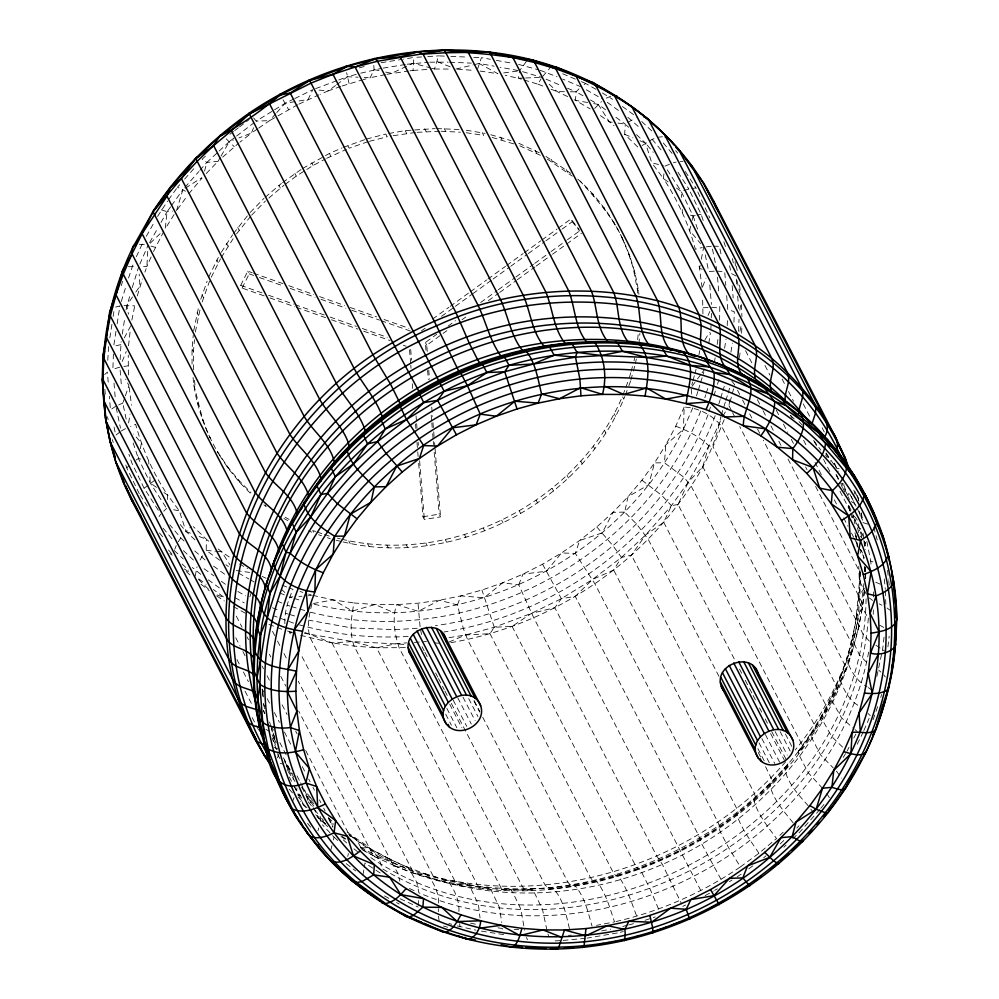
<?xml version="1.0" encoding="UTF-8"?>
<svg xmlns="http://www.w3.org/2000/svg" width="999" height="999" viewBox="0 0 999 999"><rect width="100%" height="100%" fill="white"/><g stroke="black" fill="none" stroke-linecap="round" stroke-linejoin="round"><path stroke-width="0.75" stroke-dasharray="5 3.75" d="M438.336 911.662L438.374 908.778M438.449 903.009C439.073 892.631 433.666 883.016 427.797 874.874L424.787 873.588L417.682 874.6L394.343 865.746L391.933 862.711L298.264 681.218M219.755 560.264L206.219 550.387L206.393 539.26L193.319 526.635M409.965 70.842L413.037 70.43L413.836 57.443L403.434 59.128M128.384 374.987L128.259 355.07M702.934 313.923L702.597 297.09M394.343 865.746C565.921 939.634 782.879 843.656 845.878 668.393L844.767 664.797L721.778 426.511C712.936 415.284 698.438 407.629 684.165 407.093L683.453 429.258C618.93 562.512 457.567 639.984 313.436 604.02M107.78 360.327L108.654 345.517M113.411 353.921L112.875 369.268L119.892 367.132M120.142 359.652L121.129 341.67M710.863 329.832L711.013 325.349M711.276 317.869L711.438 313.386M719.617 320.254L719.792 304.895M727.222 325.637L727.422 319.755M733.94 322.215L734.302 311.75L727.771 309.465L726.548 294.38M738.611 331.306L739.023 319.23M741.608 333.241L741.907 325.674M859.864 570.054C860.551 600.274 855.381 630.394 846.765 659.303C850.199 670.391 856.58 681.106 867.095 686.763M864.597 571.54L864.784 566.995M865.146 571.715L865.334 567.22M865.534 578.421L865.783 572.377M866.083 598.776C862.849 832.829 563.573 988.411 369.992 857.067M873.213 614.373L873.388 610.002M311.938 603.758C309.24 614.86 306.356 627.047 310.389 638.186L433.379 876.473L435.664 879.47L438.499 880.693C454.682 877.996 470.654 887.237 487.075 887.112C508.778 889.347 530.631 889.485 552.36 887.649C596.803 883.428 640.284 870.529 680.019 850.236C754.557 811.912 814.784 746.265 845.878 668.393M320.392 821.215L320.592 817.207L314.885 810.089M418.219 905.618L418.519 899.924M147.74 251.336L146.89 266.508L144.917 272.09M637.737 146.965L624.662 134.341L625.312 124.138L612.999 115.16M451.348 703.446L545.029 884.939L548.888 889.06C640.371 880.581 727.759 835.614 787.836 766.108L787.137 761.688M579.033 88.824L576.111 91.846L575.474 100.362L590.209 108.891M822.639 788.486L808.129 772.602L798.213 753.371L798.488 751.023L811.013 733.179L814.909 730.182L815.296 727.672L814.098 724.238L691.096 485.951L684.003 477.36L664.435 462.799L665.846 444.842L675.736 426.223L684.165 407.093M167.333 499.537L167.695 495.129C153.272 473.464 142.457 449.513 135.689 424.375L130.482 426.373M192.058 364.098L192.02 349.026L193.257 335.389M193.456 369.83L193.419 351.735L194.518 339.623M637.662 339.722L638.211 333.666M638.923 343.956L639.884 333.354M301.835 798.139L296.678 790.534L296.915 787.999M288.898 587.812L292.982 589.398C287.999 600.524 284.016 612.699 284.94 625.037M195.167 576.248L197.028 566.795M128.534 345.841L130.419 328.896M170.592 206.843L167.095 211.726L165.21 228.759L174.076 214.598M729.707 399.625L729.008 405.781L726.685 409.69M287.175 770.791L287.462 768.331L284.415 759.977M739.485 357.517L740.009 352.959M863.885 583.666C857.417 644.58 834.802 704.145 798.213 753.371M864.147 591.196C861.737 618.681 855.044 645.654 845.241 671.415L840.509 676.036L832.08 695.579L822.239 714.66L811.013 733.179L810.639 735.689L820.554 754.907L833.366 768.044M864.597 590.521L862.836 605.656L858.004 630.144L852.921 635.913L846.765 659.303M868.343 618.069C851.86 840.783 572.589 984.577 381.793 868.418C378.958 849.475 360.889 842.806 347.627 832.429M884.065 637.15L882.666 649.15L876.623 677.522M887.936 646.865L889.16 636.276M663.935 173.863L663.348 178.471C677.772 200.137 688.598 224.088 695.366 249.226L702.272 247.515M739.822 310.314L740.671 304.458M109.84 337.887L111.963 324.151M113.137 316.521L114.086 310.427M115.984 331.306L113.674 346.241L120.667 344.692L123.289 345.08M117.133 323.851L119.905 305.931L114.548 307.367M122.303 334.116L124.863 317.495M126.036 309.94L130.419 293.519M708.766 343.431L710.401 332.854M714.635 360.864L715.097 357.867M717.17 344.43L718.094 338.461M724.6 348.239L726.023 339.086M730.931 352.11L732.317 343.144M128.609 422.927L130.057 414.073M852.622 517.782L853.121 514.822L854.894 523.888M362.974 874.912L363.986 868.968M364.235 867.482L364.997 863.024L374.75 869.43M193.669 330.844L198.676 306.73M195.342 332.043L200.075 309.44M262.65 696.303L262.637 688.885M634.04 360.889L634.602 357.867M635.439 363.599L636.276 359.066M856.193 538.736L856.717 535.901M692.831 407.767L683.453 429.258L665.846 444.842L654.557 462.874L641.945 480.182L628.046 496.703L612.974 512.325L596.79 526.96L579.595 540.534L561.488 552.971L542.557 564.198L522.927 574.163L502.684 582.792L481.955 590.034L460.864 595.879L439.51 600.262L418.019 603.184L396.516 604.607L375.124 604.532L353.958 602.959C351.323 617.045 349.126 632.292 354.121 646.091L477.11 884.377L479.27 887.349L481.743 888.511L487.075 887.112L489.535 888.273L491.708 891.245L499.463 907.504L501.723 922.539M131.856 320.105L135.352 302.997M698.925 354.932L699.75 350.649M700.137 265.359L699.55 268.394L702.135 287.949M701.31 259.29L703.646 247.165M352.522 837.287C369.88 849.6 388.836 859.315 408.379 867.631L416.77 882.254L418.893 892.819C601.036 969.754 834.889 844.754 869.142 649.362M165.784 507.08L150.3 483.079L138.374 458.491L139.211 454.283M140.322 448.676L141.433 443.057L133.691 434.09M860.039 574.725L856.056 619.093L852.172 639.273L859.227 654.595L866.62 662.449M347.752 856.43L348.364 853.533M739.909 331.468L741.47 324.076M431.68 68.232L434.528 69.006L438.586 55.882L444.705 56.131M718.943 676.348L648.151 539.198L636.588 524.075L624.662 512.1L628.046 496.703L648.688 484.777L654.557 462.874L664.435 462.799M690.684 226.186L689.622 230.544L700.649 243.606M692.095 220.392L693.156 216.034L681.231 191.458L665.734 167.445M450.886 642.657C517.694 631.118 580.781 600.087 631.43 555.132C654.108 534.652 674.25 511.438 691.096 485.951C705.631 464.947 716.071 441.908 720.779 416.795M330.894 849.762L331.943 845.554M333.354 839.934L334.053 837.125L322.427 824.799M204.545 171.116L206.855 162.425L218.069 152.035M847.851 662.949C857.005 632.479 861.662 600.499 859.764 568.681M880.743 697.464L881.555 694.467M137.275 295.929L142.432 279.058M691.857 384.752L692.632 381.918M693.006 380.507L694.555 374.85M694.929 373.426L696.091 369.193M200.762 299.25L207.118 281.206M202.16 301.96L209.54 281.206M477.497 69.206L481.443 57.68L490.347 59.278M630.706 372.852L629.033 378.846L630.431 381.556L627.884 388.336M631.118 371.366L632.792 365.372M630.856 380.057L632.941 372.577M633.354 371.079L635.027 365.097M546.965 930.331L542.457 909.302L534.565 893.044L532.529 890.072L530.444 888.935L526.348 890.384L524.263 889.235L522.227 886.275L399.238 647.976C394.568 634.303 392.07 618.593 396.516 604.607L418.331 611.301L439.51 600.262L457.43 604.944L463.424 628.821L467.52 639.472L590.509 877.759L593.856 881.967L596.091 880.756C605.744 892.282 609.802 907.854 614.485 921.915L596.54 925.349M317.944 830.693L318.743 827.984M449.026 637.662L465.559 634.977L494.268 627.272L531.555 613.324L561.376 598.663L592.494 579.507L621.44 557.417L645.566 535.039L671.428 505.631L688.373 481.98L702.772 466.695L708.84 445.866L722.04 417.52M176.486 210.739L182.842 189.76L177.472 187.263L180.557 183.766M121.266 285.664L122.615 281.331M121.266 301.523L126.261 285.364M128.534 278.022L133.379 263.524M132.255 287.562L138.686 266.758M696.515 395.879L697.889 391.421M698.351 389.935L700.199 383.991M700.649 382.505L703.87 372.103M704.844 397.739L705.756 394.805M706.206 393.331L708.016 387.462M708.953 411.8L710.751 406.006M713.885 395.879L715.671 390.097M717.469 384.303L719.705 377.073M715.172 415.771C672.09 529.345 563.473 613.461 444.08 631.967M718.818 404.008L720.179 399.588M720.641 398.126L722.452 392.232M722.914 390.771L724.275 386.351M721.241 415.309L725.374 401.948M725.836 400.462L727.672 394.518M728.134 393.032L729.969 387.088M249.875 596.79L251.523 591.695M615.958 921.54C660.389 911.3 702.734 892.532 740.409 866.882L728.883 848.151L720.429 832.08L718.531 827.247L719.792 826.935L717.881 822.102L594.892 583.803L575.349 553.409L579.595 540.534L602.247 532.892L612.974 512.325L624.662 512.1M124.85 397.29L122.827 403.097L126.611 421.291M125.362 395.829L128.908 385.664L125.687 379.046M724.188 419.605L713.011 446.853L836.001 685.139L837.15 688.673L836.575 691.52L832.08 695.579L831.518 698.426L832.654 701.96L841.433 717.644L853.77 728.671M873.101 719.692L877.921 705.881M292.445 801.835L294.031 797.602M622.914 395.117L625.461 388.336M625.973 386.975L628.521 380.194M343.119 541.933C455.532 568.593 581.356 503.459 624.825 396.466M625.337 395.117L627.372 389.685M457.43 604.944L460.864 595.879L484.103 597.789L502.684 582.792L518.743 584.84L533.741 617.744L656.743 856.043L662.349 864.322L681.655 903.995M518.743 584.84L522.927 574.163L546.453 571.203L561.488 552.971L575.349 553.409M253.546 127.76L251.448 133.067L239.985 142.12M702.684 286.563L705.968 278.309M122.19 361.451L126.236 351.523M174.738 549.3L176.224 545.616M844.767 664.797C832.529 695.366 816.071 724.325 795.316 749.912M863.286 731.892L856.78 745.179M863.873 730.544L869.118 718.368M136.388 256.631L143.307 241.583M139.86 264.073L148.077 245.267M700.749 410.964C642.394 561.113 466.083 651.86 309.94 612.05M708.066 414.697C663.636 527.085 554.695 609.502 435.452 625.611M151.111 256.943L146.89 266.508L141.421 266.671M153.509 251.486L163.799 231.418M707.991 315.547L709.814 311.476M798.488 751.023L802.022 748.538L802.297 746.178L801.048 742.806L678.059 504.507L688.373 481.98L708.84 445.866L713.011 446.853M277.347 757.816L278.534 755.244L272.165 738.011M448.976 642.045L465.559 634.977L489.972 633.666L494.268 627.272L512.087 626.41L531.555 613.324L554.832 607.729L561.376 598.663L575.249 596.391L592.494 579.507L613.648 570.029L621.44 557.417L631.43 555.132L645.566 535.039L663.723 522.29L671.428 505.631L678.059 504.507M208.641 277.135L218.344 257.405M211.301 277.198L220.492 258.841M341.72 539.223C453.246 565.659 577.697 501.823 622.402 396.466L623.801 399.188M373.813 65.372L374.101 69.58L370.192 77.722L363.161 79.67M264.098 295.866L242.133 288.074L240.734 285.364L247.789 271.154L252.185 272.715M242.133 288.074L249.188 273.863L247.789 271.154M848.963 493.181L847.726 495.616L842.956 482.704M200.037 560.064L203.047 554.994M847.077 751.098L849.1 747.177M853.82 738.011L855.843 734.09M124.276 337.949L130.757 325.811M523.926 79.945L538.061 84.203L541.071 78.771M146.304 236.288L154.558 221.728M157.567 216.433L167.595 201.049M149.6 242.595L157.967 227.822M161.001 222.465L167.095 211.726L172.465 211.164M206.231 173.551L218.082 161.276L220.317 157.355M221.066 156.044L229.283 141.633L235.389 136.975M221.328 252.297L232.567 234.815M221.241 257.567L233.117 238.749M704.819 340.097L709.352 332.405M722.814 416.221L725.911 411.001M859.215 530.769L860.701 528.296M843.231 757.442L845.529 753.633M178.334 541.783L180.757 537.887L169.793 524.837M860.039 553.321L861.55 551.011M132.517 296.928L126.736 305.407L128.459 314.148M135.827 292.083L139.96 286.026L139.186 274.176M233.429 233.591L247.34 215.909M236.551 233.866L250.662 216.308M168.494 199.788L176.573 188.524M171.466 205.619L182.842 189.76L189.111 193.419L202.01 178.084M177.397 209.503L187.312 195.891M525.636 77.972L541.833 77.41L549.737 68.332M692.007 386.351L696.565 380.194M697.477 378.971L701.136 374.051M702.047 372.814L704.794 369.131M159.028 516.558L160.814 514.16M864.497 588.186L859.227 595.117L858.416 598.838L859.477 602.684L867.619 617.12M819.829 809.552L799.475 832.379L791.67 839.822M820.778 808.366L824.612 803.633M184.665 179.083L195.954 166.234M184.84 187.475L198.851 171.541M199.85 170.392L206.855 162.425L218.082 161.276M594.667 108.429L601.498 101.561M275.774 113.711L269.568 120.629L258.691 128.097M276.798 112.55L285.077 103.322L293.394 99.238M526.423 61.376L519.592 70.779L518.281 78.234L522.514 79.508M785.676 761.713C700.761 859.889 560.127 908.615 433.379 876.473M787.986 763.91C717.569 845.504 609.54 893.468 501.648 889.048L376.561 647.789L352.535 641.57L304.433 633.304M796.865 828.034L798.938 825.786M250.225 212.437L263.998 198.339M251.623 215.147L265.397 201.049M163.711 511.251L166.608 508.354M150.212 243.207L163.062 230.819M139.261 493.643L126.761 467.869L129.808 464.96M195.005 539.885L186.039 531.48L191.196 526.56M779.844 835.389L783.154 832.229M780.194 843.918L784.64 839.684M783.865 847.264L786.101 845.129M205.407 156.181L202.123 159.228L206.855 162.425M219.193 150.986L229.283 141.633L233.441 140.022M104.658 374.575L107.38 372.09L108.242 382.642M222.702 157.093L238.836 143.019M265.147 197.327L281.368 183.454M268.831 198.039L283.991 185.252M740.409 866.882L758.953 853.258L776.535 838.536C767.794 826.56 757.492 814.222 753.658 799.675L755.918 798.588L754.42 793.431L631.43 555.132M763.636 857.791L766.008 855.806M158.304 510.264L144.093 488.224L155.095 480.044M120.017 431.893L115.747 435.227L113.886 426.261M229.92 134.228L233.516 131.493M234.728 130.569L238.324 127.822M239.523 126.91L249.113 119.593M236.613 136.039L253.734 122.989M282.592 182.542L301.361 169.293M285.227 184.34L296.266 176.099L313.149 165.447L325.374 158.991M642.157 145.542L652.172 139.348L655.918 138.037M335.514 85.539L328.371 90.822L320.267 94.268M336.7 84.665L347.427 76.748L359.278 73.564M748.738 868.855L753.733 865.184M432.579 319.081L448.926 307.255M450.187 306.356L469.043 292.707M470.304 291.795L486.65 279.97M487.912 279.058L505.519 266.321M506.768 265.409L523.114 253.584M524.375 252.672L540.721 240.846M541.982 239.947L557.067 229.021M558.329 228.122L570.904 219.018L579.12 229.458M421.403 330.894L425.174 328.172M441.521 316.346L454.095 307.242M455.357 306.331L471.703 294.505M472.964 293.594L491.82 279.957M493.081 279.046L509.428 267.22M510.689 266.308L527.035 254.483M528.296 253.571L544.642 241.746M545.891 240.834L560.988 229.92M562.237 229.008L572.302 221.728L570.904 219.018M425.986 350.237L425.362 342.507L436.688 334.315M448.002 326.136L455.544 320.679M480.694 302.485L497.04 290.659M498.301 289.747L514.647 277.922M515.909 277.01L533.503 264.273M534.765 263.361L549.85 252.447M551.111 251.536L566.196 240.622M567.457 239.71L580.032 230.619M427.26 351.411L426.76 345.217L441.858 334.303M443.106 333.391L446.89 330.669M461.975 319.742L465.746 317.02M488.386 300.649L498.439 293.369M499.7 292.457L516.046 280.632M517.307 279.72L534.902 266.983M536.163 266.071L551.248 255.157M552.509 254.245L581.43 233.329M595.991 89.323L585.689 83.479L580.993 86.813L562.699 79.108M136.201 460.002L138.374 458.491L141.334 459.253M257.492 128.921L251.448 133.067L238.986 137.887M627.772 122.465L634.939 118.382M115.896 406.168L110.452 409.802L109.341 396.216M729.395 881.717L732.005 880.044M737.225 876.697L741.146 874.187M185.364 188.149L201.736 177.71M787.836 766.108L784.702 768.106C787.025 782.954 798.875 795.117 808.466 806.068M302.66 168.469L329.42 153.409L342.095 147.927M253.584 117.919L256.181 121.116L273.251 110.602M274.563 109.79L285.077 103.322L295.829 101.511M297.652 104.758L269.568 120.629L256.181 121.116M606.281 98.152L611.163 96.029M705.169 895.616L713.311 891.096M714.672 890.334L717.382 888.835M121.079 431.068L127.872 427.36M326.735 158.279L346.316 149.413M298.963 104.096L318.918 94.843M294.78 98.551L312.787 89.698L308.129 99.45L297.377 101.261M682.779 906.355L685.589 905.032M118.669 404.945L122.827 403.097L122.577 400.099M343.506 147.315L365.122 139.498M664.922 166.184L669.717 164.111M548.888 889.06L552.36 887.649C563.136 898.126 566.171 914.859 569.505 929.02M315.672 88.611L337.325 80.519M338.761 79.982L347.427 76.748L358.054 77.198M340.809 86.463L328.371 90.822L318.456 90.097M342.182 85.976L361.75 80.057M367.969 141.721L349.138 148.189L347.739 145.479M645.017 920.304L655.307 916.92M683.766 190.634L688.835 189.011L701.073 214.236L703.521 221.491M359.303 67.832L365.072 66.284M360.764 73.164L381.618 68.357M366.571 139.011L385.789 134.041L387.187 136.751L391.67 135.951M369.455 141.334L387.187 136.751M622.727 926.473L627.197 925.311M628.696 924.937L636.151 923.001M620.342 932.267L623.339 931.493M673.451 162.737L676.123 162.075M455.919 69.068L473.301 64.86M474.75 64.51L479.095 63.449L494.093 66.159M690.446 215.135L693.156 216.034L695.791 215.434M697.115 215.135L701.073 214.236M300.562 635.302L332.018 642.881L354.121 646.091L376.561 647.789L397.502 643.456L406.668 642.881M385.439 74.588L370.192 77.722L364.123 77.46M386.975 74.276L408.429 71.054M601.673 930.906L610.714 929.17M617.332 932.954L587.037 938.136M313.449 603.483L333.142 599.899L353.958 602.959M388.773 133.504L405.219 130.607L435.202 128.609M393.169 135.689L415.634 132.467M381.143 62.75L401.948 59.378M383.129 68.119L405.681 64.448M407.18 64.211L428.271 62.275M423.476 641.82L426.486 641.333M123.901 366.483L127.922 365.834M422.952 516.77L439.148 514.16L440.547 516.87L424.35 519.48L422.952 516.77L418.606 462.649M691.658 188.574L695.891 187.899L709.827 217.932M503.696 72.927L519.592 70.779L500.099 67.245M585.526 938.323L562.724 940.459M706.38 246.84L711.85 246.179M128.359 266.708L136.089 266.571M658.416 137.163L662.462 136.763M417.132 132.318L439.597 131.269M124.001 305.619L134.578 305.831M292.782 596.89L289.698 597.127L292.67 598.001M298.926 596.428L302.01 596.191M308.154 595.716L311.238 595.491M413.037 70.43L431.456 69.206M362.799 850.137L378.146 858.191L386.351 857.629L408.379 867.631M416.92 57.243L421.566 56.955M427.759 56.568L438.586 55.882M429.782 62.175L448.151 62.163M417.295 628.271L394.967 629.67L351.173 627.847L308.728 620.167M408.154 636.45C371.653 638.561 334.715 634.715 299.5 624.899M304.732 632.429L332.018 642.881L352.535 641.57L405.169 644.455M414.31 642.394L420.417 642.007M405.319 647.627L376.561 647.789M568.369 935.351L571.391 935.176M555.119 940.896L561.201 940.546M714.26 271.191L708.703 271.428L704.595 251.711M703.134 307.767L710.227 307.455M524.163 78.022L518.281 78.234L505.182 75.325M361.089 847.914L368.356 847.689L389.697 859.053L398.151 873.7L399.837 881.218M680.232 161.376L683.091 161.314M139.361 244.28L144.306 244.643M436.7 128.584L458.978 129.483M441.096 131.256L460.377 132.205M434.528 69.006L451.336 69.056M532.529 890.072C492.719 890.359 452.597 885.776 414.66 873.326L412.312 870.304L300.761 654.183M564.447 91.696L557.167 91.596L550.349 88.961M570.279 91.771L576.111 91.846L583.916 96.279M713.361 246.204L719.405 246.316L721.266 255.294M450.836 56.394L467.669 57.093M473.788 57.355L481.443 57.68M449.7 62.225L471.366 63.124M331.131 823.938L333.891 824.05M711.638 307.392L720.042 307.979M457.43 69.181L474.063 70.417M514.198 929.357L518.631 929.694M292.345 632.28L284.952 630.394M717.032 271.066L724.7 271.753L725.811 285.327M206.219 550.387L215.534 551.248M217.083 551.386L221.728 551.823L230.582 557.929M434.153 642.807L438.736 643.244M297.64 794.992L300.637 795.329M236.263 570.554L249.638 572.415M489.535 888.273C444.58 882.304 399.95 869.38 360.302 847.065M497.989 927.834L502.36 928.471L502.884 930.931M503.671 934.627L477.322 930.481M480.069 71.079L497.914 73.701L479.095 63.449M612.225 122.215L609.315 121.791L597.951 113.936M618.044 123.077L625.312 124.138L628.671 127.298M466.308 130.232L485.102 133.367M466.258 132.73L483.678 135.389L482.267 132.68M587.612 102.51L575.474 100.362L572.864 99.101M593.681 103.584L598.239 104.395L606.843 110.677M496.291 60.352L512.612 63.312M518.543 64.386L538.673 69.868M836.388 468.206L839.172 468.731M280.195 763.473L282.979 763.998M173.664 509.74L179.296 510.839L181.294 513.111M374.101 69.58L379.92 70.829M385.726 72.09L391.546 73.339L413.199 63.224L430.269 67.845M470.529 923.126L477.659 924.674M457.267 925.923L475.886 930.169M312.774 595.367L333.142 599.899L352.422 611.076L375.124 604.532L394.205 612.824M490.746 134.728L510.951 140.597M492.145 137.437L516.783 144.793M337.487 538.199L340.309 538.873M336.064 540.222L341.708 541.583M636.513 134.653L645.491 143.057L651.748 162.762L663.461 165.797M150.974 246.116L155.32 247.377M292.133 632.842L289.323 632.017L290.759 634.79M424.787 873.588L447.877 880.743C454.458 889.722 459.627 900.486 458.891 911.887M448.863 923.463L451.66 924.275M443.456 926.023L447.677 927.259M540.109 70.292L557.067 76.736M522.552 71.653L541.833 77.41M294.143 598.451L301.561 600.661M287.113 605.244L289.972 606.093M291.396 606.518L298.526 608.653M299.95 609.078L305.657 610.776M285.414 613.211L288.324 614.085M289.785 614.522L295.604 616.258M293.581 623.126L273.451 615.746M300.05 591.533L302.884 592.382M308.529 594.093L311.363 594.942M862.911 522.614L870.329 524.9M702.16 269.255L699.55 268.394L698.576 263.973M161.314 209.802L167.095 211.726M315.672 531.518L312.712 530.531L314.111 533.241L308.479 530.756M317.145 532.017L323.052 534.003M324.525 534.502L330.419 536.488M318.544 534.727L321.491 535.726M327.397 537.712L330.344 538.698M253.646 273.239L282.942 283.629M288.798 285.702L313.698 294.543M319.568 296.616L344.468 305.457M350.324 307.53L376.685 316.883M384.016 319.48L408.916 328.309M249.188 273.863L253.584 275.424M259.44 277.51L282.879 285.814M290.197 288.424L315.097 297.252M320.966 299.325L345.866 308.167M351.723 310.239L379.545 320.117M381.019 320.629L410.314 331.031M240.734 285.364L262.7 293.157M268.556 295.242L293.456 304.071M294.93 304.595L324.225 314.985M330.082 317.058L356.443 326.411M362.3 328.496L387.2 337.325M269.955 297.952L294.855 306.78M296.328 307.305L325.624 317.694M331.481 319.767L357.842 329.121M363.698 331.206L390.072 340.559M403.246 345.229L406.181 346.278M217.17 594.954L224.313 597.514L213.374 589.535M268.943 624.412L283.504 629.845M427.797 874.874L405.194 866.283L397.527 867.082L374.787 856.767L372.327 853.708L298.676 711.013M180.207 524.537L186.039 531.48L190.397 533.141M199.126 536.488L206.393 539.26L208.754 541.196M538.061 84.203L544.892 86.851M282.068 585.177L287.525 587.287M866.82 541.358L870.678 561.013L874.724 562.599M675.736 426.223C687.799 430.694 699.662 436.675 708.84 445.866M437.325 61.701L450.199 66.808M624.662 134.341L632.991 137.825M639.934 140.734L645.491 143.057L653.259 152.31M562.687 73.789L575.624 79.233M581.368 81.656L585.689 83.479M546.116 79.208L561.825 85.827M567.544 88.237L576.111 91.846M279.695 592.907L285.414 595.317M277.272 601.098L282.892 603.471M272.465 607.767L279.658 610.789M875.698 582.205L882.467 585.164M539.26 152.722L518.331 143.082L519.73 145.792L540.659 155.432M352.522 837.025L354.957 838.099L357.53 841.22L361.513 848.95M325.612 823.7L319.605 819.992M409.465 888.498L416.196 891.583M400.149 898.775L418.144 907.042M567.632 96.603L557.167 91.596L548.401 83.491M262.113 576.373L266.034 578.259M879.17 603.883L881.88 605.207M309.328 797.327L306.618 796.016L315.072 804.982M501.648 889.048L503.933 890.196L508.653 888.748L510.926 889.897L513.024 892.869L520.841 909.127L524.55 930.144M736.026 275.986L731.168 273.426L729.595 265.821M879.694 625.262L883.753 627.422M843.993 484.29L841.82 483.091L849.475 499.575M274.275 747.314L277.535 749.113L272.44 738.124M545.929 156.418L570.866 173.389M547.34 159.128L572.265 176.111M285.115 517.195L289.123 519.405M283.841 518.431L287.849 520.641M233.291 606.555L245.329 613.199M360.964 848.688L378.146 858.191M384.528 895.928L389.86 898.875M396.528 902.559L399.188 904.033M602.434 92.969L612.587 99.326M586.326 89.835L602.347 98.926M590.421 99.962L598.239 104.395L609.315 121.791L614.035 125.649M238.499 573.089L248.913 578.995M250.212 579.732L254.121 581.942M237.862 591.495L245.604 595.879M235.065 597.664L244.231 602.859M851.21 501.585L854.532 503.496L855.594 506.368M265.934 729.332L269.255 731.256M239.498 563.936L247.54 568.593M875.936 645.229L886.088 651.985M169.917 553.608L172.265 555.132M216.683 595.916L224.288 600.911M342.095 836.438L345.854 838.91M340.971 836.5L346.016 839.809M375.961 870.229L380.831 873.426M184.303 568.931L191.546 573.801M641.945 480.182L661.775 495.429L671.428 505.631M868.281 687.587L871.827 690.047M156.518 487.375L150.3 483.079L149.563 472.839M163.973 492.544L167.695 495.129L179.296 510.839L186.039 531.48M668.119 181.93L663.348 178.471L651.748 162.762M676.46 187.987L681.231 191.458L681.543 197.452M622.452 106.531L637.262 117.333M607.305 102.323L620.591 112.013M627.834 117.308L640.184 128.122M225.911 564.747L228.371 566.545M205.082 559.939L193.831 550.137M213.536 566.096L225.624 574.912M204.058 568.718L213.936 575.911M221.341 581.318L226.273 584.927M200.762 574.338L192.345 567.494M208.279 579.832L219.568 588.061M198.813 578.908L206.094 584.215M887.1 608.029L890.546 610.576M869.142 597.852L872.589 600.411M857.704 705.207C848.538 699.275 843.306 689.085 839.859 679.045L847.464 656.106L852.397 650.923L858.753 626.773L857.679 623.064L763.286 440.184M200.974 584.228L209.303 590.659M349.001 834.627C430.719 898.788 546.016 907.904 641.783 872.552C742.519 836.55 824.974 751.598 853.096 647.727L852.01 644.068L739.735 426.561M348.838 834.59L351.298 836.488M316.983 816.82L325.15 823.438M327.747 826.573L320.067 819.879M353.883 848.813L357.555 851.648M346.228 863.66L355.656 870.941M854.919 729.607L857.204 731.468M218.194 548.926L221.728 551.823L229.995 564.897M869.405 641.146L863.111 634.465L856.056 619.093L856.842 615.546L862.05 609.203L862.836 605.656L861.762 601.873L787.399 457.792M577.784 179.133C611.088 208.504 633.229 250.299 638.935 294.318M263.898 504.832L266.196 506.743L264.797 504.033M878.633 670.104L880.893 672.077M842.619 747.14L831.68 736.563L822.926 720.816L821.752 717.344L822.239 714.66L826.448 711.138L826.935 708.466L825.761 704.982L702.772 466.695M226.161 138.824L234.253 146.641M790.521 415.659L796.59 421.016M186.226 571.503L190.659 575.524M328.384 817.869L331.83 820.991M315.746 814.772L324.513 822.714M343.306 839.884L346.715 842.981M307.005 807.791L300.612 801.523M334.053 837.125L339.797 842.332M641.72 121.503L651.735 130.894M180.757 537.887L184.028 540.946M183.404 550.649L193.431 560.039M174.238 550.524L183.292 559.015M182.13 564.035L188.649 570.142M281.268 589.06L285.477 593.094M198.489 579.47L209.553 590.209M868.069 713.511L870.279 715.671M623.388 240.509C613.374 217.72 596.353 199.163 580.082 181.044M217.357 451.411L227.148 466.146L238.386 479.895L250.961 492.557M219.568 455.357L228.546 468.856L239.785 482.617L251.311 494.218M799.013 421.615L802.172 424.975M321.641 818.318L323.738 820.529M298.164 796.952L303.209 802.309M292.457 792.869L288.399 788.248M302.272 803.658L306.343 807.966L303.684 804.769L294.38 786.762M596.79 526.96L613.086 545.879L621.44 557.417M836.363 771.091L841.745 778.084M675.649 150.712L677.622 153.059M663.274 142.932L672.002 153.322M652.172 139.348L662.137 151.211M163.149 528.221L173.814 540.921M159.44 532.929L163.386 537.624M168.469 549.962L172.452 554.707M310.677 797.976L312.475 800.137M285.002 762.287L290.01 769.58L283.316 757.754M793.069 822.776C783.903 811.288 772.789 799.063 769.73 784.352L772.452 782.816L772.464 780.756L764.71 765.022M860.376 536.113L862.287 538.473M813.586 440.447L820.866 450.112M301.985 787.025L313.374 801.223M301.71 787.137L307.03 797.439L314.61 806.905M308.229 801.785L313.936 808.903M307.592 823.338L311.263 827.909M731.817 381.143L734.69 384.777L729.008 405.781L731.867 411.326M572.302 221.728L579.607 231.006M810.813 809.128L812.387 811.176M883.865 675.024L885.301 676.985M758.953 853.258C750.649 840.833 741.183 828.333 736.563 813.998L738.336 813.311L736.638 808.316L613.648 570.029M826.086 453.009L834.664 465.671M287.237 766.245L292.345 773.775M288.137 771.603L293.281 779.195M685.314 171.503L695.891 187.899M677.971 172.153L688.835 189.011M140.072 494.905L147.402 506.256M826.685 793.443L829.382 797.702M283.042 99.775L288.486 109.403M720.991 879.332L701.785 844.03L698.239 834.689L575.249 596.391M825.936 453.321L830.406 461.238M825.599 454.97L827.085 457.592M836.051 474.45L839.023 479.707L837.025 475.836M293.768 777.234L284.99 761.513M294.917 781.505L286.189 765.584M277.71 754.695L279.97 758.678M294.418 786.55L296.678 790.534M542.557 564.198L561.376 598.663M193.082 377.535C195.479 404.645 205.132 430.694 218.756 454.12M822.14 427.834L824.275 431.993M855.032 491.558L858.965 501.173M803.271 403.946L811.138 419.18M834.015 463.511L836.163 467.669M849.749 493.993L856.892 507.854M857.617 509.228L862.612 520.229M848.775 505.644L852.771 513.374M782.08 379.033L785.651 385.951M788.511 391.496L793.518 401.198M814.247 441.371L817.107 446.915M823.551 459.378L829.982 471.853M839.997 491.246L852.147 514.797M852.871 516.183L862.874 535.576M860.589 549.188L862.574 553.059M764.972 365.459L769.979 375.149M790.721 415.334L792.145 418.106M803.596 440.272L807.167 447.19M815.034 462.437L822.177 476.286M834.34 499.837L836.488 503.996M843.631 517.857L847.926 526.161M851.498 533.091L853.646 537.25M854.357 538.636L857.941 545.566M858.653 546.94L864.372 558.029M745.541 350.649L752.684 364.498M776.285 410.214L779.145 415.759M783.441 424.076L787.724 432.392M791.295 439.31L793.443 443.469M805.606 467.02L807.03 469.792M815.609 486.413L860.663 573.701M866.27 594.118L860.289 582.529L859.227 578.633L858.765 566.283M757.367 399.612L762.374 409.303M763.086 410.689L766.658 417.619M770.953 425.936L773.813 431.468M778.82 441.171L780.968 445.329M737.549 390.309L739.697 394.468M742.557 400.012L745.416 405.557M749.7 413.861L751.847 418.019M757.567 429.108L759.715 433.266M732.592 412.712L734.74 416.87M613.698 222.19L615.097 224.9M621.99 237.799L630.107 256.868M603.896 207.455L605.294 210.165M628.708 254.158L635.202 273.863M592.669 193.706L594.068 196.416M633.803 271.141L637.237 288.636L638.636 291.346M566.258 169.568L567.657 172.278M551.273 159.365L552.672 162.075M535.264 150.512L536.663 153.222M500.624 137.113L502.022 139.835M785.426 734.04L791.845 746.49M780.157 731.643L790.147 751.011M614.198 413.648L615.596 416.358M775.149 731.568L787.287 755.082M663.723 522.29L735.227 660.839M739.522 669.143L741.658 673.301M745.242 680.232L748.813 687.162M749.525 688.536L752.384 694.08M753.109 695.466L756.68 702.397M759.54 707.941L761.688 712.1M765.259 719.018L767.407 723.176M771.69 731.493L786.712 760.589M770.604 733.528L784.178 759.814M765.359 734.54L779.645 762.212M604.482 430.244L605.881 432.954M761.862 738.586L774.712 763.486M444.18 128.484L445.579 131.194M759.015 742.806L769.73 763.561M757.879 748.576L764.31 761.038M758.266 752.547L761.126 758.091M593.331 446.116L594.73 448.838M424.737 128.746L426.136 131.468M580.819 461.163L582.217 463.886M405.219 130.607L406.618 133.317M567.057 475.274L568.456 477.984M552.135 488.324L553.533 491.033M536.176 500.212L537.574 502.922M519.305 510.864L520.704 513.573M329.42 153.409L330.819 156.119M425.362 342.507L426.76 345.217M700.811 890.534L554.832 607.729M501.635 520.192L503.034 522.902M311.75 162.737L313.149 165.447M483.316 528.121L484.715 530.831M294.867 173.389L296.266 176.099M512.087 626.41L635.077 864.697L637.924 869.055L638.935 868.193L641.783 872.552L649.987 888.748L658.541 909.003M464.473 534.602L465.871 537.312M278.908 185.29L280.307 187.999M445.267 539.572L446.665 542.282M489.972 633.666L612.974 871.952L616.058 876.223L617.682 875.174C626.71 887.224 631.393 902.197 636.688 916.17M425.824 542.994L427.222 545.704M406.318 544.855L407.717 547.564M237.725 227.485L239.123 230.195M474.15 700.611L479.87 711.688M482.729 717.232L567.832 882.105L571.428 886.25L574.275 884.927C584.515 895.916 588.024 912.087 592.057 926.21M473.976 701.011L479.682 712.075M468.706 698.613L477.984 716.608M386.863 545.129L388.261 547.839M462.987 697.152L475.124 720.679M226.561 243.369L227.959 246.079M457.729 697.739L471.291 724.025M453.196 700.124L466.758 726.41M422.04 646.653L424.175 650.799M424.9 652.185L427.759 657.729M435.626 672.976L437.762 677.122M438.486 678.508L444.205 689.597M444.917 690.983L447.777 696.528M367.644 543.818L369.043 546.528M449.7 704.17L461.838 727.684M216.845 259.952L218.244 262.662M446.853 708.391L456.843 727.759M445.716 714.173L451.423 725.237M348.776 540.921L350.174 543.643M202.01 294.767L203.409 297.477M197.015 312.712L198.414 315.422M192.02 349.026L193.419 351.735M332.018 642.881L455.007 881.18L457.242 884.152L459.89 885.339L465.834 884.028L468.481 885.226L470.716 888.198L478.409 904.445L480.019 917.931M193.806 384.965C198.863 402.797 201.873 421.678 210.464 438.524L209.066 435.814M238.386 479.895L239.785 482.617M197.24 402.46L198.651 405.169M227.148 466.146L228.546 468.856M202.347 419.443L203.746 422.165M272.515 631.343L274.663 635.501M277.522 641.046L281.094 647.964M283.953 653.508L287.537 660.439M269.355 654.208L270.791 656.98M280.806 676.373L285.814 686.076M236.338 616.158L242.058 627.235M247.065 636.937L248.501 639.71M262.088 666.033L263.511 668.806M267.083 675.724L269.955 681.268M282.105 704.819L287.113 714.522M295.692 731.143L297.128 733.915M305.706 750.536L350.037 836.438M235.764 637.762L240.047 646.066M242.907 651.61L245.055 655.769M262.225 689.023L263.649 691.795M267.22 698.713L270.804 705.644M274.375 712.574L279.383 722.265M284.39 731.967L292.257 747.202M302.26 766.608L305.844 773.526M308.703 779.07L310.127 781.842M312.987 787.387L314.423 790.159M319.43 799.849L320.854 802.622M323.713 808.166L325.15 810.938M328.721 817.869L333.017 826.173M328.271 818.193L332.929 827.209M263.261 703.721L264.585 706.293M236.963 659.515L239.822 665.047M243.406 671.977L248.401 681.68M263.424 710.776L264.847 713.536M271.291 726.011L273.439 730.169M279.87 742.632L286.301 755.107M297.028 775.886L299.887 781.43M300.612 782.816L312.762 806.368M313.474 807.754L319.193 818.83M276.061 742.419L272.078 734.69L275.886 742.906M245.042 691.171L252.198 705.019M289.373 777.072L291.521 781.218M252.21 717.569L255.781 724.5M256.493 725.886L258.641 730.044M144.093 488.224L131.856 463.012L128.908 454.295M851.31 496.565L854.532 503.496M834.402 463.099L838.261 471.416M842.844 487.924L844.742 492.032M836.213 474.962L838.76 480.432M494.268 627.272L481.955 590.034M526.51 937.487L527.422 939.822M840.721 483.154L842.294 487.412M274.912 737.774L271.253 727.846L274.975 739.098M723.85 241.808L725.786 247.577M693.156 216.034L698.401 231.606M133.129 442.932L138.374 458.491M125.799 465.034L126.761 467.869M112.263 439.585L113.237 442.47M873.688 527.222L877.247 539.922M857.367 495.492L858.566 499.75M853.858 490.084L855.044 494.318M861.875 537.012L856.942 519.443L854.095 515.946L859.427 534.927M848.663 506.081L850.311 511.938M850.723 513.399L851.96 517.794M848.526 505.806L850.161 511.65M269.605 722.015L272.34 731.98M263.624 710.414L264.448 713.336M307.03 797.439L307.829 800.336M547.989 934.04L548.663 936.5M263.174 693.468L262.1 689.447L263.574 696.915M349.101 83.566L346.616 72.665M737.012 280.507L739.66 292.532M732.392 258.579L733.303 262.937M712.462 249.101L716.733 269.605M116.196 407.629L120.467 428.134M107.505 416.77L108.142 419.817M420.567 629.582L421.765 635.589M861.25 512.824L862.686 520.104M857.891 497.102L858.466 500.024M861.038 513.161L862.249 520.516M859.352 511.388L860.763 518.606M855.793 535.277L856.667 539.76M855.019 532.742L855.893 537.237M736.325 266.109L737.187 270.492M263.574 703.771L264.76 709.814M459.59 923.688L460.064 926.735M420.067 626.698L418.019 603.184M129.108 387.162L131.506 405.207M438.486 916.058L439.061 920.591M887.537 570.317L888.561 579.208M888.735 580.681L889.247 585.139M884.327 578.995L885.289 589.323M870.678 561.013L871.028 564.098M863.036 533.166L863.71 539.048M863.885 540.521L864.56 546.391L865.371 542.307L865.646 549.812M863.423 555.869L863.773 558.903M864.647 566.508L865.346 572.589M857.254 542.757L857.791 547.315M856.543 541.783L857.08 546.366M739.597 285.202L740.634 294.118M637.237 288.636L637.674 293.094M194.48 380.244L195.205 387.674M691.221 389.135L692.032 398.451M736.275 279.083L736.912 286.825M737.662 296.116L738.673 308.504M732.18 285.689L733.179 297.952M717.532 277.223L718.793 292.595M709.802 284.915L711.4 304.395M120.13 370.13L121.478 386.613M114.011 383.104L115.397 400.012M104.87 389.21L105.37 395.342M428.746 369.967L429.495 379.245M431.73 407.08L432.48 416.358M432.967 422.54L433.591 430.269M433.716 431.818L434.09 436.463M434.59 442.644L434.952 447.277M435.077 448.826L440.547 516.87M427.597 370.342L428.346 379.62M431.193 415.184L431.693 421.378M431.818 422.927L432.192 427.56M432.692 433.741L433.179 439.935M433.304 441.483L433.554 444.567M434.178 452.297L439.148 514.16M410.701 349.375L411.563 360.202M416.034 415.871L416.533 422.065M416.658 423.601L417.033 428.246M418.144 442.157L418.394 445.254M419.63 460.714L424.35 519.48M409.553 349.762L410.664 363.673M410.789 365.222L411.039 368.319M412.275 383.778L412.649 388.424M415.509 423.988L415.871 428.621M416.995 442.545L417.619 450.274M417.744 451.823L418.106 456.456M148.714 461.151L148.926 464.073M735.089 261.676L735.364 265.971M682.18 209.453L682.342 212.462M885.351 590.809L885.838 604.195M873.388 591.92L873.626 598.151M864.422 541.358L864.647 547.377M865.521 574.113L865.696 578.733M741.483 304.57L741.932 316.608"/><path stroke-width="1.5" d="M272.265 767.319L264.797 756.305L254.62 738.323L131.631 500.037C91.096 421.278 94.63 324.076 133.779 245.554L135.876 244.743M501.061 944.729L512.487 947.189C654.982 962.811 802.409 882.554 865.221 753.446L866.42 751.161C884.702 711.463 896.79 667.994 896.028 624.038M797.552 410.214C809.465 421.266 801.148 438.224 792.781 448.613L792.607 459.74L806.78 473.414L819.704 488.161L831.305 503.871L841.52 520.467L850.286 537.849L857.567 555.943L863.311 574.625L867.494 593.793L870.092 613.336L871.078 633.166L870.466 653.159L868.243 673.189L864.422 693.169L859.04 712.974L852.11 732.492L843.68 751.623L833.79 770.241L822.514 788.261L809.889 805.581L796.003 822.102L780.918 837.724L764.747 852.359L747.552 865.933L729.432 878.371L710.514 889.597L690.871 899.55L670.629 908.178L649.899 915.434L628.808 921.278L607.454 925.661L585.963 928.571L564.472 929.994L543.081 929.932L521.915 928.358L501.086 925.299L480.719 920.766L460.939 914.797L441.833 907.404L423.526 898.638L406.106 888.561L389.685 877.209L374.338 864.659L360.177 850.973L347.252 836.238L335.652 820.529L325.437 803.933L316.658 786.538L309.378 768.456L303.634 749.774L299.45 730.606L296.865 711.051L295.866 691.233L296.491 671.241L298.713 651.198L302.522 631.231L307.917 611.425L314.835 591.908L323.264 572.777L333.154 554.158L344.443 536.126L357.055 518.818L370.954 502.297L386.026 486.675L402.21 472.04L419.405 458.466L437.512 446.029L456.443 434.802L476.073 424.837L496.316 416.208L517.045 408.966L538.136 403.121L559.49 398.738L580.981 395.816L602.484 394.393L623.875 394.468L645.042 396.041L665.858 399.101L686.226 403.633L706.018 409.602L725.112 416.995L743.431 425.749L760.838 435.839L777.272 447.177L792.607 459.74L812.961 467.532C860.151 516.883 883.753 586.425 878.333 654.308C871.615 733.316 829.794 806.543 769.717 857.367C655.794 957.167 462.475 969.692 353.509 855.943C306.331 806.593 282.717 737.037 288.137 669.168C294.855 590.159 336.675 516.933 396.753 466.108C510.689 366.296 703.995 353.783 812.961 467.532L819.704 488.161L832.392 490.646C838.848 484.515 845.529 477.26 846.478 467.994C844.492 456.231 833.715 448.726 827.272 439.348C793.993 401.086 749.587 373.626 701.685 357.605C587.162 320.329 454.77 350.1 365.584 430.594C282.68 503.858 234.178 621.066 260.402 731.018C267.295 747.951 274.875 764.797 279.72 782.642C287.762 807.791 303.771 829.42 320.354 849.6C368.556 905.718 439.323 939.522 512.487 947.189C518.668 943.106 519.842 934.927 521.915 928.358M721.84 365.122L744.567 375.437C759.914 390.459 742.507 409.128 743.431 425.749L765.709 428.858L777.272 447.177L792.781 448.613M585.963 928.571L584.115 945.529L582.717 947.427L581.056 947.114L584.053 946.627M389.86 906.592L405.694 916.308L409.115 916.932L413.311 915.521L422.889 907.154L441.833 907.404L457.167 921.59L480.719 920.766C480.332 928.271 476.311 936.075 469.343 939.385C412.562 923.713 358.978 894.754 320.354 849.6C285.102 806.93 261.176 754.595 257.68 698.938C263.848 670.953 256.331 641.882 264.31 614.223C271.116 585.601 281.993 558.041 296.228 532.305C326.386 478.821 371.191 434.153 423.751 402.609C532.242 336.663 680.494 330.319 786.126 405.569C831.305 437.762 866.096 484.278 883.241 537.112C891.957 563.911 895.628 591.932 896.765 620.004C895.566 647.814 893.406 676.523 883.466 702.709M850.236 471.578L845.104 457.717L836.413 438.973L713.423 200.687C670.429 116.783 581.83 61.651 488.886 52.123L486.513 51.811C403.209 43.082 317.969 66.221 248.976 113.262L373.151 355.207L390.484 384.053L400.836 404.957L404.607 402.535M750.062 884.802L750.024 885.738L748.738 884.839L742.819 877.884L729.432 878.371L713.923 895.678L690.871 899.55L686.213 909.302L689.71 919.23L689.135 918.63M255.095 641.945C250.674 628.296 232.929 629.17 225.949 617.894L102.947 379.595L103.796 358.391L109.615 312.562L123.277 274.213L132.03 253.871L154.046 209.802C179.258 171.978 211.713 139.273 248.976 113.262M254.258 670.928L254.27 658.99M254.757 647.002L255.22 641.008M406.106 888.561C400.611 894.992 394.318 902.085 385.539 903.558L356.693 882.517L352.747 881.543L331.019 861.188L310.102 836.3L295.766 816.295L269.718 760.164L268.419 749.125L257.68 698.938L256.905 677.871L257.754 656.668L260.227 635.414L267.183 617.857L280.057 576.261L285.989 552.147L282.218 543.518L282.779 540.684M895.628 630.007L895.866 623.95M741.221 374.013L763.236 385.751L768.381 393.931L774.687 401.486C774.762 414.21 768.156 425.849 760.838 435.839M798.838 413.661C798.601 404.87 805.656 396.428 801.635 387.687L678.646 149.4C659.964 128.746 638.761 109.366 614.672 95.692M843.68 751.623C850.524 753.433 858.328 756.68 865.221 753.446C914.485 654.994 902.934 528.771 824.762 448.476C744.655 364.448 615.284 343.256 507.155 377.809C394.767 412.837 299.275 505.482 271.99 621.465C249.026 715.509 281.281 820.828 356.693 882.517L361.738 881.667L373.688 874.862L374.338 864.659L353.509 855.943L347.252 836.238L334.078 832.816C326.76 836.188 318.019 839.847 310.102 836.3L307.367 833.416L304.745 828.333M580.981 395.816L579.907 379.208L575.524 357.18L576.96 352.347L572.365 344.293L570.479 343.144C478.996 351.623 391.608 396.591 331.518 466.083L331.368 468.294L335.277 476.71L327.572 493.369L310.627 517.02L290.16 553.134L280.057 576.261L269.992 593.219L267.183 617.857L260.652 660.152L256.905 677.871L259.815 684.303L264.098 740.184M422.889 907.154L423.526 898.638L400.761 894.605L389.685 877.209L373.688 874.862M306.393 500.524L304.445 502.022L304.071 504.532C308.504 519.318 322.277 528.284 334.565 536.201L333.154 554.158L315.547 569.742L314.835 591.908C298.139 590.696 278.371 581.193 273.476 563.798L274.126 560.789M832.392 490.646L831.305 503.871L848.7 515.921L850.286 537.849L860.626 540.509C867.557 535.963 875.324 530.369 876.86 521.665C866.283 491.358 848.126 463.736 827.272 439.348M254.133 678.733L253.247 674.238C245.991 668.044 234.328 668.543 229.121 659.752L106.131 421.466L102.235 378.996L103.072 354.845L110.352 315.946L122.477 270.966L132.03 253.871L132.58 247.839L133.779 245.554M443.544 633.903L480.656 705.694C487.162 724.637 458.229 739.847 446.241 723.875L409.115 652.072C400.949 629.27 442.02 616.071 446.253 640.896M446.241 723.875C431.63 702.772 471.416 681.817 480.656 705.694M755.706 668.319L792.819 740.109C799.325 759.053 770.391 774.262 758.403 758.278L721.29 686.488C713.111 663.686 754.183 650.486 758.416 675.312M758.403 758.278C743.793 737.187 783.578 716.221 792.819 740.109M678.246 351.973L680.856 351.511L683.691 352.734C696.503 367.195 687.662 386.988 686.226 403.633L709.302 401.873L725.112 416.995L743.581 416.321M742.819 877.884L747.552 865.933L769.717 857.367L780.918 837.724L792.145 836.575L796.003 822.102L816.158 809.24L822.514 788.261L831.905 787.274L833.79 770.241L850.923 753.733L852.11 732.492C859.752 731.156 868.193 734.752 875.224 730.544L882.966 704.058M320.879 481.181L321.154 478.821C316.246 460.389 299.925 449.65 289.972 434.503L166.983 196.204L170.829 186.401M255.569 638.011L257.317 623.001L261.351 602.06M892.731 661.862L893.081 658.828M893.606 654.27L893.968 651.236M334.078 832.816L335.652 820.529L317.769 807.542L316.658 786.538L305.844 782.966C268.631 797.702 269.48 755.169 260.402 731.018M845.741 465.472L846.215 461.9L845.104 457.717L838.673 445.242M809.09 422.402C818.044 425.574 819.03 437.1 825.561 443.106C824.512 455.494 815.559 465.397 806.78 473.414M292.907 521.053C280.12 548.139 266.97 575.761 260.602 605.419C264.747 623.913 286.476 628.683 302.522 631.231M645.042 396.041C647.976 379.295 651.385 359.328 640.097 344.842L637.624 343.693M891.558 667.919L892.144 664.897M860.626 540.509L857.567 555.943L871.128 571.64L867.494 593.793L876.173 595.904C883.116 592.981 891.632 589.335 893.593 581.281L891.558 574.987M254.033 664.984L253.222 668.893L256.905 677.871M254.87 644.005L254.071 647.739C257.617 667.494 281.144 667.432 296.491 671.241L287.362 691.608L296.865 711.051L290.297 727.572C277.185 729.307 258.304 726.86 256.393 710.639M624.375 940.658L625.287 935.039L624.899 929.42L607.454 925.661L585.801 935.776L564.472 929.994L558.828 947.127L557.005 949.05L550.437 948.563M266.97 581.281L266.271 584.477L269.992 593.219M348.726 448.351L346.915 449.375C350.1 464.86 363.761 475.961 374.338 486.9L370.954 502.297L350.312 514.223L344.443 536.126L334.565 536.201M257.317 623.001L256.531 626.548L260.227 635.414M305.844 782.966L309.378 768.456L295.354 751.835L299.45 730.606L290.297 727.572M841.046 456.705L854.57 475.886L864.023 495.204C861.975 507.042 851.098 514.635 841.52 520.467M269.967 574.949L271.129 570.679M321.154 478.821L308.728 496.515C304.283 477.784 287.063 467.969 276.935 453.059L153.047 211.726L181.331 178.434L196.89 161.526L213.611 145.592L220.317 135.127M779.008 862.724L778.683 863.873L773.875 861.101L764.747 852.359M593.019 341.82L595.104 342.969C604.932 357.679 606.955 377.622 602.484 394.393L580.669 387.699L559.49 398.738L541.57 394.056C537.862 379.145 535.639 362.287 525.499 350.237L523.276 351.448C510.864 336.763 508.466 316.583 500.511 299.538L377.522 61.251L374.625 58.342M323.264 572.777C311.201 568.306 299.338 562.325 290.16 553.134L296.228 532.305L310.627 517.02L320.941 494.493L317.07 486.026L317.345 483.666L319.705 482.005M399.575 405.269L406.506 419.493L423.651 445.591L419.405 458.466L396.753 466.108L386.026 486.675L374.338 486.9M812.012 423.726L815.434 413.436L815.821 408.216L814.622 403.871L691.633 165.584L685.913 159.141M864.747 493.868L883.241 537.112L888.161 555.169C885.251 566.258 873.026 570.991 863.311 574.625M876.173 595.904L870.092 613.336L879.108 631.868L870.466 653.159C878.708 655.456 888.111 653.334 894.43 647.502L895.928 644.155M809.889 805.581L816.158 809.24L825.624 812.874L828.171 812.599L830.007 808.216M824.275 437.425C832.629 425.112 821.727 413.486 814.622 403.871C802.085 387.2 787.712 371.99 771.827 358.466C738.723 330.956 699.275 311.551 657.654 300.824C568.394 278.271 471.391 295.667 392.782 342.62C249.138 422.977 169.818 624.587 272.527 766.957M541.57 394.056L538.136 403.121L514.897 401.211L496.316 416.208L480.257 414.16L467.445 385.676L460.027 371.715L418.993 392.819L423.751 402.609L437.624 400.337L467.445 385.676L504.732 371.728L533.441 364.023L575.524 357.18L601.498 355.544L646.465 357.43L666.982 356.119L690.047 365.309L713.973 372.44L750.886 387.987L768.381 393.931M480.257 414.16L476.073 424.837L452.547 427.797L437.512 446.029L423.651 445.591M196.416 157.28L181.331 178.434L170.005 188.074L153.047 211.726M835.851 450.836C841.633 439.947 830.069 430.307 826.235 420.991M706.018 409.602C711.238 398.014 715.247 385.289 713.973 372.44L704.695 358.878L701.685 357.605M694.742 356.381L689.21 354.32C676.798 340.509 684.053 322.652 678.708 306.993L555.719 68.706L556.406 67.145C588.923 81.606 621.615 96.766 648.838 120.18L771.827 358.466C776.71 369.343 766.807 380.756 771.69 391.633C572.177 226.099 232.417 402.497 254.183 661.126M104.57 351.498L103.072 354.845L103.796 358.391L226.785 596.678C234.653 608.541 253.296 608.99 257.23 624.363M624.899 929.42L628.808 921.278L651.573 922.252L670.629 908.178L686.213 909.302M831.905 787.274L837.686 789.198L842.132 789.847L844.954 789.198L852.01 774.737M889.385 686.438L887.961 689.372C881.318 694.48 872.289 693.618 864.422 693.169M878.333 654.308L868.243 673.189L872.264 693.593L859.04 712.974L860.314 732.242M460.939 914.797C457.192 921.49 453.346 929.532 445.641 932.317L442.594 931.855L424.3 923.351M872.851 734.615L876.523 728.034M154.046 209.802L132.58 247.839L166.983 196.204M828.995 810.926L845.953 787.274L866.42 751.161L863.773 754.932M288.137 669.168L298.713 651.198L294.205 629.87L307.917 611.425L306.169 591.233M300.786 509.615L302.372 506.993M304.757 503.071L307.929 497.827M320.941 494.493L327.572 493.369L353.434 463.961L377.56 441.583L385.352 428.971L406.506 419.493L437.624 400.337L444.168 391.271L467.445 385.676L486.913 372.59L504.732 371.728L509.028 365.334L533.441 364.023L554.17 355.194L575.524 357.18M423.751 402.609L406.506 419.493L377.56 441.583L367.57 443.868L353.434 463.961L335.277 476.71M170.005 188.074L195.854 158.666L219.992 136.276L248.938 114.198L280.045 95.042L309.865 80.37L347.153 66.434L375.874 58.729L417.944 51.886L443.918 50.25L488.886 52.123L534.665 62.537L555.719 68.706L593.306 82.692L614.422 95.654L617.12 96.191M809.115 833.553L812.1 830.157M817.07 824.5L819.055 822.239M824.025 816.583L827.01 813.186M843.955 789.497L845.953 787.274M341.658 456.506L349.638 447.839C345.779 428.871 329.308 415.984 319.892 399.812L195.854 158.666L213.611 145.592L231.406 130.694L248.938 114.198L311.301 82.967L332.954 74.313L355.07 67.058L377.522 61.251L443.918 50.25L490.934 54.633L532.467 60.002L555.719 68.706M363.561 434.565L365.709 432.517C360.889 413.911 345.891 400.237 336.613 383.878L213.611 145.592M781.206 860.688L788.885 853.558M792.17 850.511L803.146 840.334L802.584 841.72L800.449 841.533L792.145 836.575M219.992 136.276C241.246 124.763 261.576 110.664 280.045 95.042L290.209 92.994L309.865 80.37L332.954 74.313L347.153 66.434L355.07 67.058L375.874 58.729L400.212 56.918L417.944 51.886L423.014 54.071L445.804 52.747L488.886 52.123L490.934 54.633L613.923 292.919C619.917 309.39 616.483 328.783 629.108 342.932M332.954 74.313L455.944 312.6L469.38 343.456L477.584 359.652L480.432 363.998L481.443 363.149L482.567 364.473L486.913 372.59M371.403 427.747L373.688 425.836M377.11 422.977L387.612 414.672M754.894 881.118L760.913 876.523M770.566 869.155L777.809 863.636M360.177 850.973C352.085 857.067 341.67 864.947 331.019 861.188M390.022 412.899L399.637 405.844M355.07 67.058L478.059 305.344C486.238 322.377 490.159 341.77 501.685 357.03L503.296 355.981L504.62 357.242L509.028 365.334M407.13 400.924L418.456 393.668M331.518 466.083L334.665 464.085C331.755 444.78 313.886 432.654 304.32 416.72L181.331 178.434M720.254 903.158L722.839 901.56M726.735 899.162L730.619 896.777M733.216 895.179L735.801 893.581M739.697 891.183L743.581 888.785M746.178 887.199L748.763 885.601M710.826 907.954L717.607 904.619M365.709 432.517L363.449 433.616L363.574 435.552L367.57 443.868M325.437 803.933C315.534 808.778 303.384 813.985 292.557 809.09M546.977 346.391L545.079 347.277C531.818 333.167 530.906 312.237 523.201 295.204L400.212 56.918M568.156 344.081L570.479 343.144M479.045 364.56L459.615 372.327L458.666 370.929L434.29 321.266L309.29 79.77M653.284 932.03L660.451 929.345M663.324 928.271L667.619 926.672M671.927 925.062L679.095 922.377M480.432 363.998L500.274 357.492M624.562 939.884L628.87 938.735M636.051 936.8L640.359 935.651M501.685 357.03L510.327 354.795M513.199 354.058L521.84 351.823M303.634 749.774C292.307 752.834 279.183 755.157 268.419 749.125M709.677 366.983L690.047 365.309L646.465 357.43L622.439 351.211L601.498 355.544L576.96 352.347M687.062 395.242L665.858 399.101L646.578 387.924L623.875 394.468L604.795 386.176M600.586 943.943L603.596 943.456M606.605 942.956L609.602 942.469M612.612 941.982L615.621 941.495M618.618 941.008L621.628 940.521M871.078 633.166C880.281 631.605 893.156 630.132 896.765 620.004C896.94 556.743 870.716 497.09 832.604 447.677C811.388 417.482 779.257 395.866 747.027 378.484C673.114 341.296 585.227 337.088 506.393 360.252C348.988 402.834 222.003 569.642 261.476 735.102M479.408 928.221L501.086 925.299L519.905 935.551L543.081 929.932L561.675 937.299M555.082 948.75L558.141 948.563M564.248 948.176L573.414 947.601M295.866 691.233C283.629 692.045 270.267 691.445 259.815 684.303M518.856 946.528L510.114 946.877L522.514 947.389M591.458 342.158L586.825 342.12C574.625 327.46 575.374 307.917 568.793 291.034L445.804 52.747L443.918 50.25L441.995 49.95M525.624 947.527L545.779 948.363M475.512 939.997L466.533 938.998L457.817 935.726M713.973 372.44L730.057 374.588L750.886 387.987L774.687 401.486L818.318 432.517M469.343 939.385L466.533 938.998L465.072 937.312M553.359 66.683L556.406 67.145M486.513 51.811L528.171 59.341M589.885 82.068L593.306 82.692L595.704 85.302L718.693 323.589C723.763 337.949 714.273 354.72 725.873 367.52M416.283 51.573L417.944 51.886M381.88 902.809L384.578 903.346M683.691 352.734C534.502 314.66 366.983 389.822 292.432 523.738L296.228 532.305M264.623 744.767L257.417 741.72C174.725 583.578 281.081 388.923 436.575 325.836C582.405 256.905 788.386 306.805 848.263 467.432M285.989 552.147L290.16 553.134M643.631 116.808L646.253 117.457L667.981 137.812L673.963 144.917M260.452 727.534L253.159 725.574L248.751 723.026L245.916 719.592L122.927 481.293L122.14 477.335M665.209 137.025L667.981 137.812M551.873 66.246L529.657 59.615L532.467 60.002L534.665 62.537L657.654 300.824C663.074 317.22 657.242 336.626 670.729 350.462M257.942 710.039L246.079 706.393L241.596 703.671L238.749 700.174L115.759 461.888L110.839 443.831L105.407 417.719L102.235 378.996L102.947 379.595M774.687 401.486L786.126 405.569L825.561 443.106L857.192 480.981M421.466 922.164L405.694 916.308L404.096 914.572M558.978 69.056L561.788 70.23M577.247 76.748L588.486 81.481M777.272 395.754L780.931 397.365L786.126 405.569M659.477 346.865L662.125 348.052L666.982 356.119M346.203 65.971L347.153 66.434M651.847 932.567L652.797 933.029L652.659 927.684L649.899 915.434M615.434 342.008L617.707 343.156L622.439 351.211M269.705 760.763L264.797 756.305L257.655 742.457M254.807 692.282C247.914 687.737 237.662 688.136 233.142 680.207L110.152 441.908L105.407 417.719M825.561 443.106L832.604 447.677M764.735 387.537L768.493 389.997M771.003 391.645L774.762 394.118M350.162 878.82L366.833 891.707L379.508 900.024M357.055 518.818L337.225 503.571L327.572 493.369M547.939 345.941L549.637 347.128L554.17 355.194M413.399 658.241L409.115 652.072M786.201 401.66L789.347 404.995M402.21 472.04L385.914 453.121L377.56 441.583M864.023 495.204L867.369 498.963M125.699 485.851L131.631 500.037L133.304 501.923M675.948 147.29L678.933 150.849M680.931 153.222L683.915 156.768M871.565 510.314L873.438 512.612L880.107 530.631M808.641 421.615C721.128 306.206 548.264 289.323 425.636 355.419C301.049 416.608 214.335 566.108 256.281 704.133M253.833 658.091C247.802 647.814 232.767 649.225 226.723 638.948L103.734 400.661M678.646 149.4L703.234 182.705L826.51 421.69M650.137 345.991C637.075 331.993 641.733 312.575 636.013 296.129L513.024 57.842M608.441 342.307C595.729 327.834 597.752 308.104 591.483 291.221L468.481 52.922M266.508 752.322C274.176 775.624 283.916 798.388 298.114 818.543M299.762 820.991L302.26 824.662M565.109 343.394C553.421 328.509 552.872 309.228 546.003 292.37L423.014 54.071M280.557 95.504L279.77 94.293L280.045 95.042M718.393 211.388L703.234 182.705M689.735 163.998L692.245 167.882M851.797 472.552L853.246 475.124M857.592 482.804L859.04 485.364M131.631 500.037L137.45 510.314M138.898 512.874L141.084 516.733M268.232 755.531C179.208 606.618 271.541 412.15 418.556 341.67C560.501 263.611 770.679 300.299 841.283 457.405M283.266 791.545L281.818 788.985L285.577 798.313M710.514 889.597L719.23 904.707L718.955 903.958M456.443 434.802L437.624 400.337M721.29 686.488L723.413 690.496M880.619 532.017L883.241 537.112M887.537 554.545L888.848 557.092L888.161 555.169M664.36 134.241L787.349 372.527C791.508 381.855 784.315 391.059 785.152 400.549C692.195 309.19 540.571 301.91 428.646 361.251C315.272 417.844 233.029 545.454 253.247 674.238M632.167 107.293L755.157 345.592C760.239 358.266 748.975 372.802 758.516 384.54M614.422 95.654L737.412 333.941C742.532 347.215 732.067 362.662 742.319 374.762M576.111 76.299L699.1 314.598L701.223 325.162L700.474 339.373L701.061 345.354L708.578 361.538M730.057 374.588L725.024 366.458C633.416 326.898 525.249 330.919 436.975 377.397C360.04 416.945 297.377 486.088 271.503 569.243C267.432 551.136 248.689 546.665 239.023 533.229L116.034 294.942M752.472 665.072L787.462 732.854M748.363 662.799L783.353 730.594M743.656 661.663L778.646 729.445M738.673 661.725L773.663 729.52M733.741 662.999L768.731 730.793M729.22 665.396L764.21 733.191M725.386 668.743L760.376 736.538M722.527 672.814L757.517 740.609M720.828 677.334L755.818 745.129M760.202 758.765L761.625 761.525M720.404 682.005L755.394 749.787M290.209 92.994L444.168 391.271M269.792 104.321L392.782 342.62L419.717 392.857M231.406 130.694L354.395 368.981C363.536 385.514 376.998 399.987 382.804 418.206L381.031 418.893L381.306 420.691L385.352 428.971M440.309 630.656L475.299 698.451M436.201 628.383L471.191 696.178M431.493 627.247L466.483 695.042M426.511 627.322L461.501 695.104M421.578 628.596L456.568 696.378M417.045 630.981L452.035 698.776M413.224 634.328L448.214 702.122M410.364 638.411L445.354 706.193M408.666 642.931L443.656 710.714M448.039 724.35L449.463 727.122M408.241 647.589L443.231 715.384M142.27 234.028L265.272 472.315C275.212 486.763 292.982 495.229 297.215 513.698M132.03 253.871L255.02 492.17C265.11 506.356 283.616 513.848 287.462 532.592M265.447 587.924C261.638 570.491 242.557 567.107 233.354 554.245L110.352 315.946L109.615 312.562L123.776 268.456L122.477 270.966L123.277 274.213L246.266 512.499C256.481 526.436 275.649 532.954 279.133 551.96M260.901 606.755C257.193 589.909 238.037 587.874 229.27 575.424L106.269 337.138M365.522 889.16L366.833 891.707M257.68 698.938L253.996 689.884M333.329 862.212L334.64 864.759M317.732 844.517L320.354 849.6M269.718 760.164L265.996 750.948M252.647 732.754L256.219 739.685M293.132 811.2L295.766 816.295M273.139 770.291L274.375 772.964M275.624 775.636L277.485 779.645M122.727 478.758L124.513 483.017M115.759 461.888L121.553 475.936M504.732 371.728L517.045 408.966M713.423 200.687L716.083 207.804M110.152 441.908L115.26 456.943M892.869 577.534L895.491 604.358M895.604 607.367L895.991 617.894M272.04 666.021C266.358 737.175 291.109 810.102 340.584 861.837C396.591 920.466 478.633 948.975 558.828 947.127C720.779 944.367 877.272 815.621 890.808 650.436C896.49 579.27 871.74 506.356 822.277 454.607C766.258 395.991 684.215 367.482 604.033 369.33C442.07 372.078 285.577 500.836 272.04 666.021M279.745 668.006C274.201 737.649 298.414 809.015 346.828 859.652C401.648 917.02 481.93 944.929 560.414 943.118C718.918 940.421 872.077 814.41 885.326 652.759C890.883 583.116 866.657 511.75 818.243 461.113C763.423 403.746 683.141 375.836 604.657 377.647C446.153 380.344 292.994 506.356 279.745 668.006"/></g></svg>
